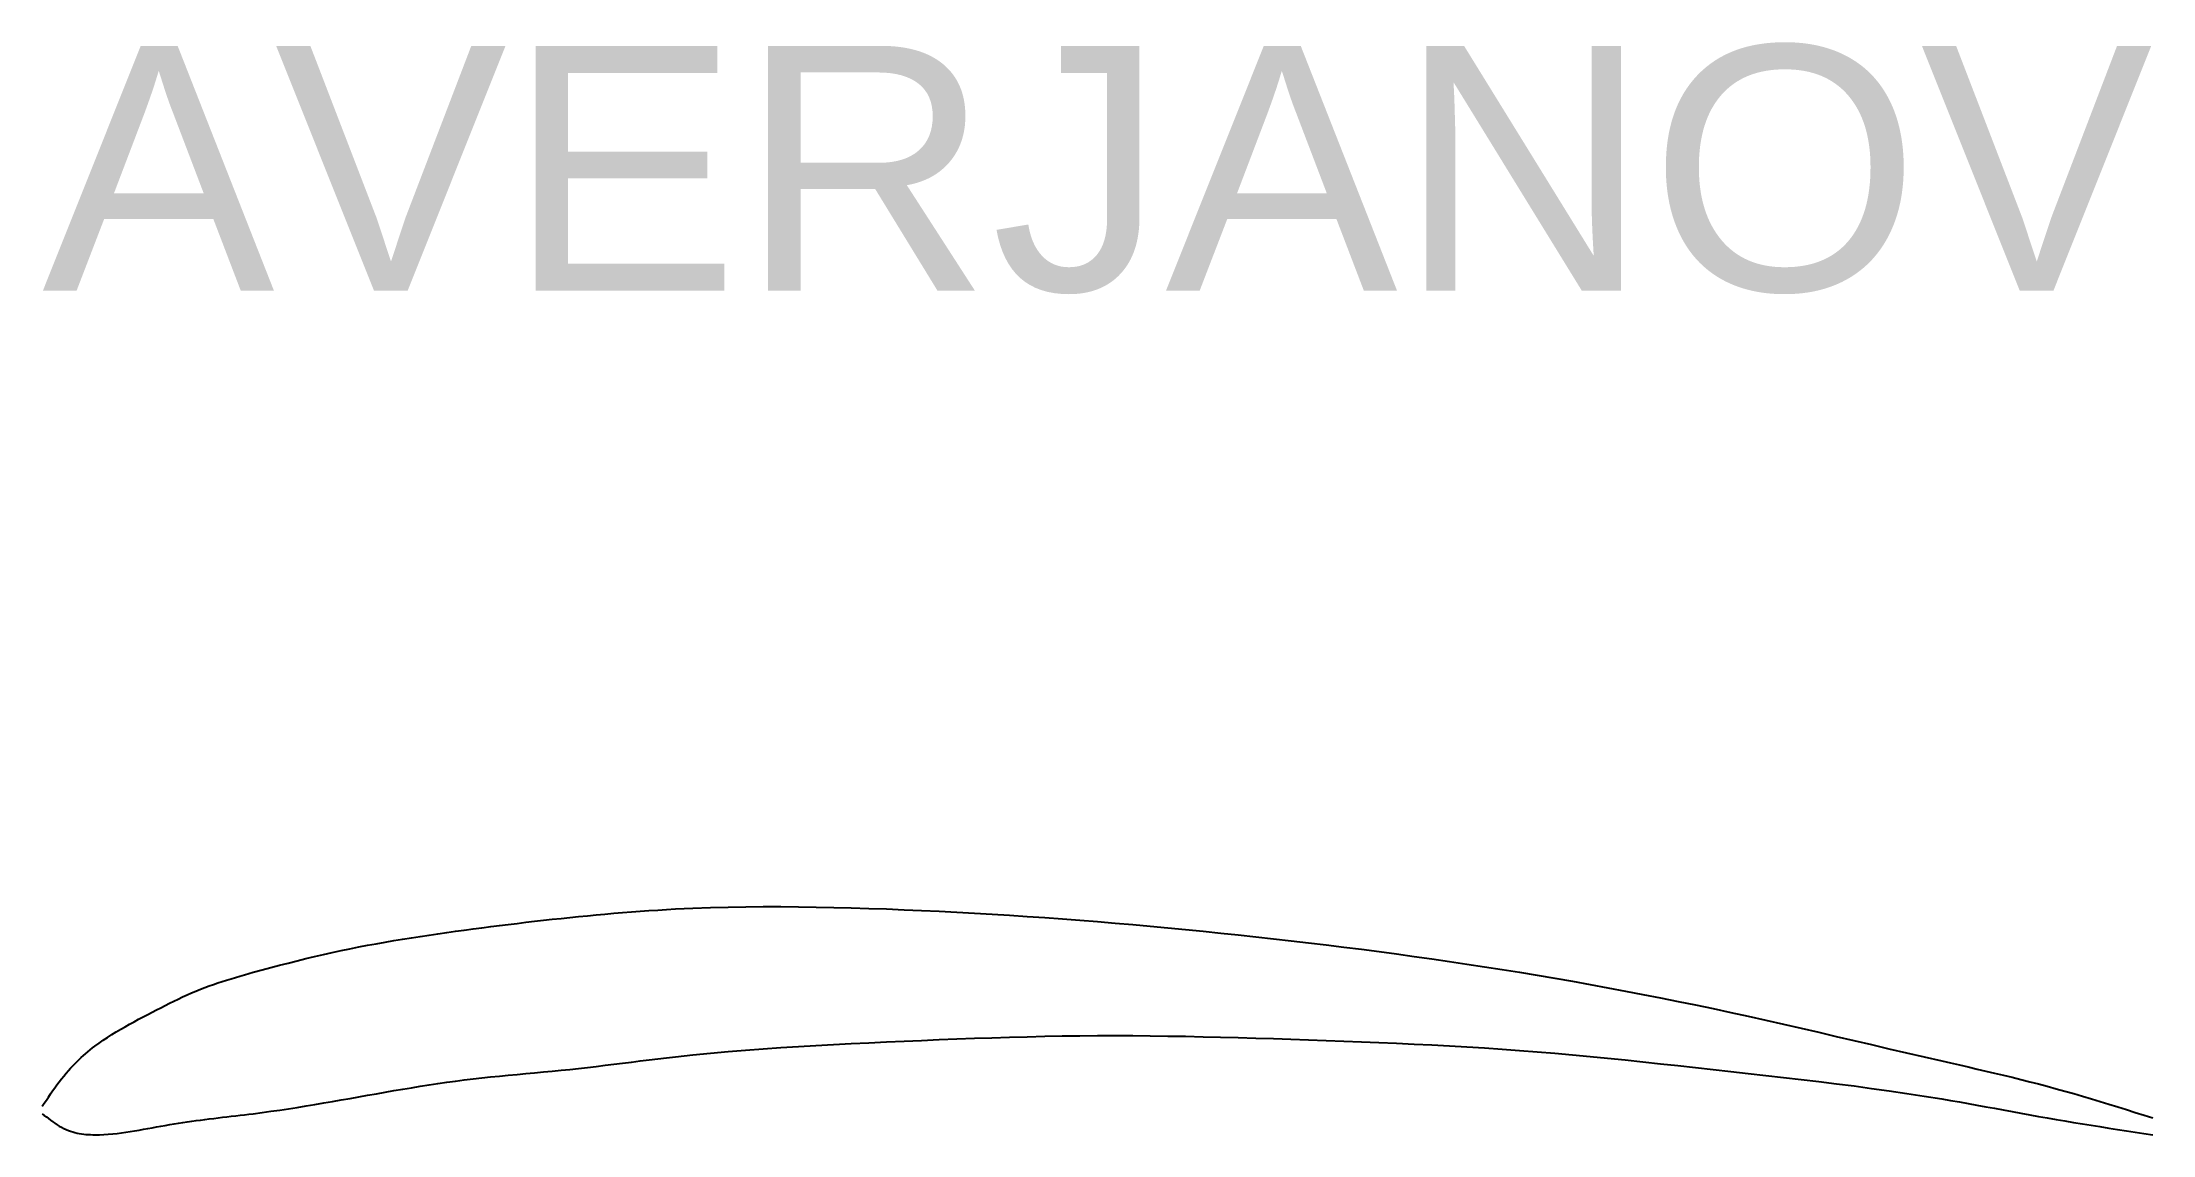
# Model space of a CAD drawing. Extents: x 0.3 to 62.8, y 3.2 to 35.6.
import ezdxf
from ezdxf.enums import TextEntityAlignment as Align

# ---------------------------------------------------------------- set-up
doc = ezdxf.new("R2010")
doc.units = 0
doc.layers.get('0').update_dxf_attribs({"linetype": 'CONTINUOUS'})

msp = doc.modelspace()

# ---------------------------------------------------------------- linework, layer by layer
at = {"color": 3, "linetype": 'CONTINUOUS'}
msp.add_lwpolyline([(0.3157, 4.0575), (0.3769, 4.1492), (0.4384, 4.2407), (0.5001, 4.332), (0.5624, 4.4229), (0.6253, 4.5132), (0.6889, 4.6029), (0.7536, 4.6918), (0.8194, 4.7798), (0.8864, 4.8668), (0.9549, 4.9525), (1.025, 5.037), (1.0969, 5.12), (1.1561, 5.1857), (1.2165, 5.2504), (1.2781, 5.314), (1.3408, 5.3766), (1.4046, 5.4382), (1.4695, 5.4987), (1.5353, 5.5581), (1.6021, 5.6164), (1.6699, 5.6736), (1.7385, 5.7298), (1.8079, 5.7848), (1.8781, 5.8388), (2.0004, 5.9288), (2.1248, 6.0157), (2.251, 6.0999), (2.3789, 6.1816), (2.5083, 6.261), (2.639, 6.3385), (2.7708, 6.4142), (2.9036, 6.4885), (3.0372, 6.5615), (3.1713, 6.6337), (3.3058, 6.7052), (3.4406, 6.7762), (3.5689, 6.8437), (3.6972, 6.9108), (3.8258, 6.9774), (3.9546, 7.0434), (4.0837, 7.1085), (4.2132, 7.1727), (4.3433, 7.2356), (4.4738, 7.2972), (4.605, 7.3572), (4.7369, 7.4155), (4.8696, 7.4719), (5.0031, 7.5262), (5.1303, 7.5756), (5.2583, 7.6231), (5.3869, 7.6689), (5.5162, 7.713), (5.6461, 7.7558), (5.7764, 7.7972), (5.9072, 7.8374), (6.0384, 7.8766), (6.1699, 7.915), (6.3016, 7.9526), (6.4335, 7.9896), (6.5656, 8.0262), (6.8244, 8.097), (7.0834, 8.1665), (7.3427, 8.2347), (7.6022, 8.3015), (7.8621, 8.3668), (8.1222, 8.4306), (8.3827, 8.4927), (8.6435, 8.5531), (8.9046, 8.6118), (9.1662, 8.6686), (9.4281, 8.7234), (9.6905, 8.7762), (9.9493, 8.8262), (10.2085, 8.8743), (10.4681, 8.9205), (10.728, 8.9651), (10.9882, 9.0081), (11.2487, 9.0497), (11.5094, 9.09), (11.7703, 9.1292), (12.0314, 9.1672), (12.2927, 9.2043), (12.554, 9.2406), (12.8155, 9.2762), (13.0755, 9.311), (13.3356, 9.3452), (13.5958, 9.3789), (13.856, 9.4119), (14.1163, 9.4442), (14.3766, 9.4759), (14.637, 9.5069), (14.8975, 9.5373), (15.1581, 9.5669), (15.4188, 9.5957), (15.6796, 9.6239), (15.9404, 9.6512), (16.2003, 9.6777), (16.4604, 9.7033), (16.7205, 9.728), (16.9807, 9.7517), (17.241, 9.7745), (17.5014, 9.7962), (17.7619, 9.8168), (18.0224, 9.8362), (18.2831, 9.8544), (18.5438, 9.8714), (18.8045, 9.887), (19.0654, 9.9012), (19.5856, 9.9253), (20.106, 9.9441), (20.6267, 9.9577), (21.1474, 9.9666), (21.6684, 9.9709), (22.1894, 9.9711), (22.7104, 9.9673), (23.2315, 9.9601), (23.7525, 9.9495), (24.2735, 9.936), (24.7945, 9.9198), (25.3153, 9.9012), (25.8369, 9.8805), (26.3583, 9.8578), (26.8796, 9.8331), (27.4008, 9.8064), (27.9218, 9.7778), (28.4427, 9.7473), (28.9634, 9.7149), (29.484, 9.6807), (30.0045, 9.6447), (30.5249, 9.6069), (31.0451, 9.5674), (31.5652, 9.5262), (32.0868, 9.4832), (32.6083, 9.4385), (33.1297, 9.3921), (33.6509, 9.3441), (34.172, 9.2945), (34.6929, 9.2431), (35.2137, 9.1902), (35.7343, 9.1356), (36.2548, 9.0794), (36.7751, 9.0216), (37.2952, 8.9622), (37.8151, 8.9012), (38.3373, 8.8383), (38.8593, 8.7737), (39.381, 8.7075), (39.9026, 8.6395), (40.4238, 8.5696), (40.9449, 8.498), (41.4656, 8.4244), (41.9861, 8.3488), (42.5063, 8.2713), (43.0262, 8.1917), (43.5458, 8.1101), (44.065, 8.0262), (44.5881, 7.9395), (45.1108, 7.8505), (45.6331, 7.7594), (46.155, 7.666), (46.6766, 7.5703), (47.1977, 7.4725), (47.7184, 7.3724), (48.2386, 7.2701), (48.7584, 7.1656), (49.2777, 7.0588), (49.7965, 6.9499), (50.3149, 6.8387), (50.8369, 6.7245), (51.3585, 6.6083), (51.8797, 6.4905), (52.4006, 6.3712), (52.9212, 6.2509), (53.4417, 6.1297), (53.962, 6.008), (54.4824, 5.886), (55.0027, 5.7641), (55.5232, 5.6424), (56.0439, 5.5214), (56.5648, 5.4013), (56.8259, 5.3414), (57.0871, 5.2817), (57.3483, 5.222), (57.6093, 5.1619), (57.8703, 5.1015), (58.1311, 5.0404), (58.3917, 4.9786), (58.652, 4.9158), (58.9121, 4.8518), (59.1717, 4.7865), (59.431, 4.7197), (59.6898, 4.6513), (59.952, 4.5799), (60.2138, 4.5068), (60.4751, 4.4321), (60.736, 4.3559), (60.9966, 4.2784), (61.2569, 4.1998), (61.5169, 4.1203), (61.7767, 4.04), (62.0364, 3.959), (62.2959, 3.8775), (62.5553, 3.7957), (62.8147, 3.7138)], dxfattribs=at)
at = {"color": 1, "linetype": 'CONTINUOUS'}
msp.add_lwpolyline([(0.3157, 3.8388), (0.3776, 3.7899), (0.4398, 3.7414), (0.5022, 3.6934), (0.5649, 3.6464), (0.6282, 3.6005), (0.6922, 3.5562), (0.7569, 3.5137), (0.8226, 3.4733), (0.8893, 3.4353), (0.9571, 3.4), (1.0263, 3.3677), (1.0969, 3.3388), (1.1583, 3.3169), (1.2208, 3.2975), (1.2842, 3.2805), (1.3484, 3.2658), (1.4132, 3.2532), (1.4787, 3.2426), (1.5447, 3.2338), (1.6111, 3.2268), (1.6777, 3.2215), (1.7445, 3.2176), (1.8113, 3.2151), (1.8781, 3.2138), (2.0105, 3.2145), (2.1423, 3.2193), (2.2736, 3.2277), (2.4044, 3.2392), (2.5348, 3.2537), (2.6648, 3.2706), (2.7945, 3.2895), (2.924, 3.3101), (3.0533, 3.3319), (3.1824, 3.3547), (3.3115, 3.378), (3.4406, 3.4013), (3.5704, 3.4246), (3.7003, 3.4475), (3.8303, 3.47), (3.9603, 3.4922), (4.0904, 3.514), (4.2205, 3.5352), (4.3507, 3.556), (4.481, 3.5763), (4.6114, 3.596), (4.7419, 3.6151), (4.8724, 3.6335), (5.0031, 3.6513), (5.1331, 3.6683), (5.2632, 3.6847), (5.3934, 3.7006), (5.5236, 3.7162), (5.6539, 3.7314), (5.7841, 3.7465), (5.9144, 3.7615), (6.0447, 3.7765), (6.175, 3.7916), (6.3052, 3.807), (6.4354, 3.8227), (6.5656, 3.8388), (6.827, 3.8728), (7.0882, 3.9087), (7.3492, 3.9465), (7.6099, 3.9859), (7.8704, 4.0268), (8.1308, 4.0689), (8.3909, 4.1122), (8.651, 4.1564), (8.911, 4.2013), (9.1709, 4.2468), (9.4307, 4.2927), (9.6905, 4.3388), (9.9503, 4.3849), (10.2102, 4.4309), (10.4701, 4.4766), (10.73, 4.5217), (10.9901, 4.566), (11.2503, 4.6094), (11.5107, 4.6517), (11.7712, 4.6926), (12.0319, 4.7319), (12.2928, 4.7695), (12.554, 4.8052), (12.8155, 4.8388), (13.0752, 4.8698), (13.3352, 4.8989), (13.5954, 4.9264), (13.8558, 4.9524), (14.1163, 4.9775), (14.3769, 5.0019), (14.6376, 5.0259), (14.8983, 5.0498), (15.1589, 5.074), (15.4195, 5.0987), (15.68, 5.1244), (15.9404, 5.1513), (16.2012, 5.1797), (16.4618, 5.2094), (16.7223, 5.2401), (16.9827, 5.2717), (17.243, 5.3039), (17.5033, 5.3365), (17.7635, 5.3692), (18.0238, 5.4018), (18.2841, 5.434), (18.5444, 5.4657), (18.8048, 5.4965), (19.0654, 5.5263), (19.5844, 5.5818), (20.1038, 5.6327), (20.6237, 5.6791), (21.144, 5.7216), (21.6647, 5.7605), (22.1856, 5.7962), (22.7069, 5.829), (23.2283, 5.8594), (23.7499, 5.8876), (24.2716, 5.9142), (24.7934, 5.9395), (25.3153, 5.9638), (25.8361, 5.9874), (26.3569, 6.0102), (26.8777, 6.032), (27.3985, 6.0527), (27.9193, 6.072), (28.4401, 6.0897), (28.9609, 6.1056), (29.4817, 6.1195), (30.0026, 6.1313), (30.5234, 6.1406), (31.0443, 6.1473), (31.5652, 6.1513), (32.086, 6.1522), (32.6067, 6.1504), (33.1276, 6.146), (33.6484, 6.1393), (34.1692, 6.1304), (34.69, 6.1196), (35.2109, 6.107), (35.7317, 6.093), (36.2526, 6.0777), (36.7734, 6.0613), (37.2943, 6.0441), (37.8151, 6.0263), (38.3364, 6.0079), (38.8578, 5.9889), (39.379, 5.9691), (39.9003, 5.9481), (40.4214, 5.9258), (40.9424, 5.902), (41.4632, 5.8764), (41.984, 5.8488), (42.5045, 5.8189), (43.0249, 5.7866), (43.5451, 5.7517), (44.065, 5.7138), (44.5866, 5.6726), (45.108, 5.6286), (45.6292, 5.582), (46.1503, 5.533), (46.6711, 5.4819), (47.1919, 5.429), (47.7125, 5.3746), (48.2331, 5.3189), (48.7536, 5.2622), (49.274, 5.2048), (49.7944, 5.1469), (50.3149, 5.0888), (50.8371, 5.0304), (51.3593, 4.9718), (51.8814, 4.9124), (52.4034, 4.8518), (52.9251, 4.7897), (53.4465, 4.7256), (53.9675, 4.6591), (54.4881, 4.5898), (55.0082, 4.5172), (55.5277, 4.4411), (56.0466, 4.3609), (56.5648, 4.2763), (56.8256, 4.2319), (57.0862, 4.1864), (57.3467, 4.1401), (57.6071, 4.093), (57.8674, 4.0455), (58.1276, 3.9976), (58.3879, 3.9496), (58.6481, 3.9017), (58.9084, 3.8539), (59.1688, 3.8066), (59.4292, 3.7598), (59.6898, 3.7138), (59.9496, 3.6688), (60.2096, 3.6247), (60.4698, 3.5814), (60.73, 3.5388), (60.9904, 3.4968), (61.2508, 3.4554), (61.5114, 3.4144), (61.772, 3.3738), (62.0326, 3.3335), (62.2933, 3.2935), (62.554, 3.2536), (62.8147, 3.2138)], dxfattribs=at)

# ---------------------------------------------------------------- texts
at = {"color": 7}
msp.add_text('AVERJANOV', height=7.2513, dxfattribs=at).set_placement((0.3157, 28.2134), (62.8147, 28.2134), align=Align.FIT)

doc.saveas('drawing.dxf')
